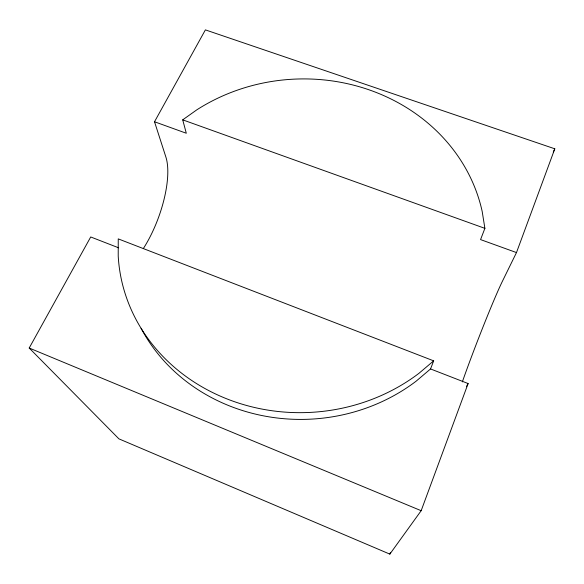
<?xml version="1.0" encoding="UTF-8"?>
<svg xmlns="http://www.w3.org/2000/svg" width="584" height="584" viewBox="0 0 584 584"><rect width="100%" height="100%" fill="white"/><g stroke="black" fill="none" stroke-linecap="round" stroke-linejoin="round"><path stroke-width="0.88" d="M118.662 247.82L90.71 236.965L29.2 348.027L118.91 438.854L389.842 554.121L421.166 510.701L468.12 383.542L430.539 368.949L416.202 381.126A178.959 163.089 -3.1 0 1 141.102 328.296M462.331 381.921A70.182 2.832 -68.8 0 1 502.62 280.838L516.482 252.573L554.8 148.803L205.393 29.879L154.512 121.757L165.914 157.132A65.788 24.251 -69.8 0 1 143.328 248.565M389.842 554.121L390.484 552.413M430.539 368.949L433.671 360.846L118.245 238.878L118.216 256.062A183.923 166.827 -3.1 0 0 227.76 399.222A183.923 166.827 -3.1 0 0 418.925 373.344L433.671 360.846M154.512 121.757L186.303 133.247L182.712 119.844L196.859 109.807A183.923 166.827 -3.1 0 1 482.18 211.43L484.895 228.351L480.559 239.593L516.482 252.573M553.26 152.11L554.8 148.803M466.375 386.717L468.12 383.542M182.712 119.844L484.895 228.351M29.2 348.027L421.166 510.701"/></g></svg>
